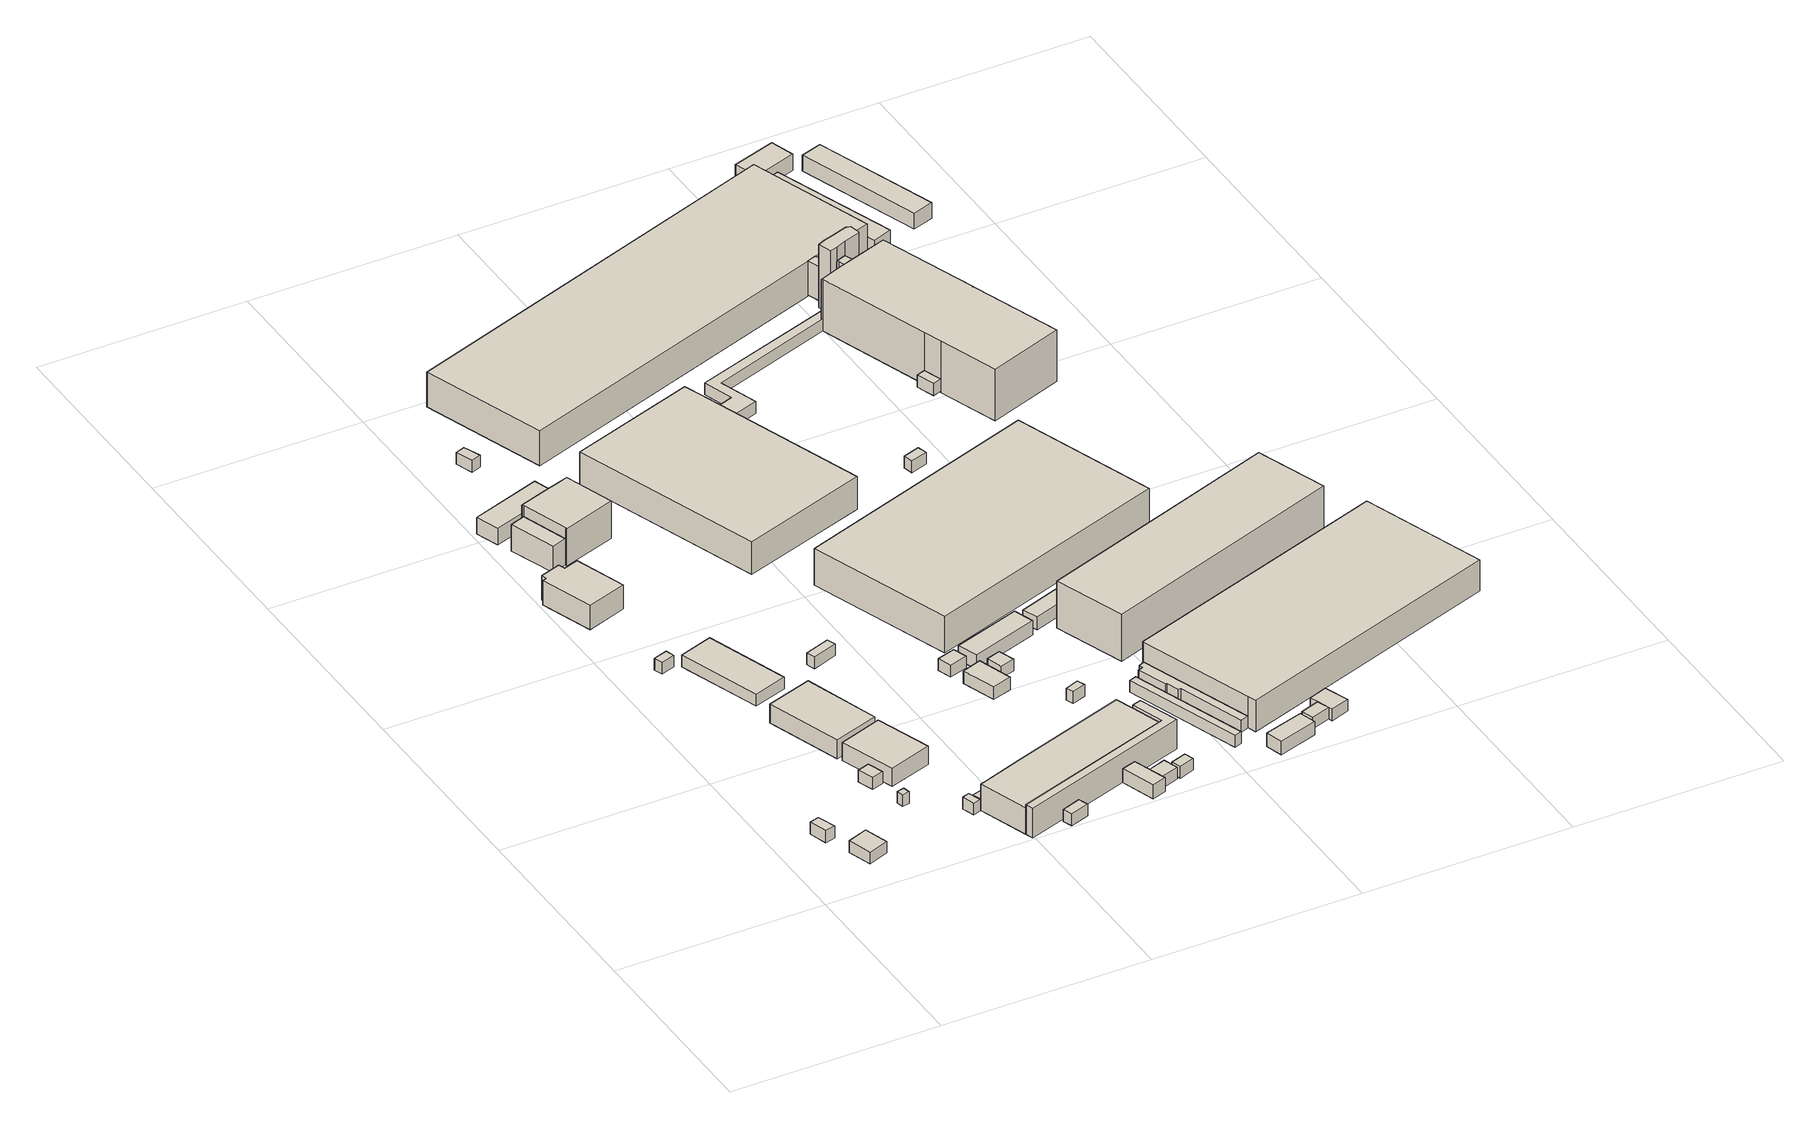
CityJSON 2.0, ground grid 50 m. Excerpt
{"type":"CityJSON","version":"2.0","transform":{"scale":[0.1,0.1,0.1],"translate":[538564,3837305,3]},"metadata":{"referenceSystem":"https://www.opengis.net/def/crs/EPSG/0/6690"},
"CityObjects":{
"building1":{"type":"Building","attributes":{"計測周辺長":14.09,"1/2500図郭":45,"区名":"此花区","町丁目名称":"常吉１丁目","街区番号":1,"class":"3001","usage":"441","measuredHeight":3.1,"storeysAboveGround":1,"BuildingDetailAttribute.buildingRoofEdgeArea":11.25,"BuildingDetailAttribute.buildingStructureType":"610","BuildingDetailAttribute.buildingStructureOrgType":"2","BuildingDetailAttribute.detailedUsage":"1520","BuildingDetailAttribute.specifiedBuildingCoverageRate":0.6,"BuildingDetailAttribute.surveyYear":2017,"BuildingHighTideRiskAttribute.description":"1","BuildingHighTideRiskAttribute.rank":"2","BuildingHighTideRiskAttribute.depth":2.41,"BuildingIDAttribute.prefecture":"27","BuildingIDAttribute.city":"27104"},"geometry":[{"type":"Solid","lod":"1","boundaries":[[[[0,1,2,3]],[[2,4,5,3]],[[1,6,4,2]],[[0,7,6,1]],[[3,5,7,0]],[[4,6,7,5]]]]}]},
"building2":{"type":"Building","attributes":{"計測周辺長":22.62,"1/2500図郭":45,"区名":"此花区","町丁目名称":"常吉１丁目","街区番号":1,"class":"3001","usage":"441","storeysAboveGround":1,"BuildingDetailAttribute.buildingRoofEdgeArea":31.81,"BuildingDetailAttribute.buildingStructureType":"610","BuildingDetailAttribute.buildingStructureOrgType":"2","BuildingDetailAttribute.detailedUsage":"1520","BuildingDetailAttribute.specifiedBuildingCoverageRate":0.6,"BuildingDetailAttribute.surveyYear":2017,"BuildingHighTideRiskAttribute.description":"1","BuildingHighTideRiskAttribute.rank":"2","BuildingHighTideRiskAttribute.depth":2.56,"BuildingIDAttribute.prefecture":"27","BuildingIDAttribute.city":"27104"},"geometry":[{"type":"Solid","lod":"1","boundaries":[[[[8,9,10,11]],[[10,12,13,11]],[[9,14,12,10]],[[8,15,14,9]],[[11,13,15,8]],[[12,14,15,13]]]]}]},
"building3":{"type":"Building","attributes":{"class":"3001","BuildingDetailAttribute.specifiedBuildingCoverageRate":0.6,"BuildingDetailAttribute.surveyYear":2017,"BuildingHighTideRiskAttribute.description":"1","BuildingHighTideRiskAttribute.rank":"2","BuildingHighTideRiskAttribute.depth":1.93,"BuildingIDAttribute.prefecture":"27","BuildingIDAttribute.city":"27104"},"geometry":[{"type":"Solid","lod":"1","boundaries":[[[[16,17,18,19]],[[18,20,21,19]],[[17,22,20,18]],[[16,23,22,17]],[[19,21,23,16]],[[20,22,23,21]]]]}]},
"building4":{"type":"Building","attributes":{"class":"3001","BuildingDetailAttribute.specifiedBuildingCoverageRate":0.6,"BuildingDetailAttribute.surveyYear":2017,"BuildingHighTideRiskAttribute.description":"1","BuildingHighTideRiskAttribute.rank":"2","BuildingHighTideRiskAttribute.depth":2.55,"BuildingIDAttribute.prefecture":"27","BuildingIDAttribute.city":"27104"},"geometry":[{"type":"Solid","lod":"1","boundaries":[[[[24,25,26,27]],[[26,28,29,27]],[[25,30,28,26]],[[24,31,30,25]],[[27,29,31,24]],[[28,30,31,29]]]]}]},
"building5":{"type":"Building","attributes":{"class":"3003","BuildingDetailAttribute.specifiedBuildingCoverageRate":0.6,"BuildingDetailAttribute.surveyYear":2017,"BuildingHighTideRiskAttribute.description":"1","BuildingHighTideRiskAttribute.rank":"2","BuildingHighTideRiskAttribute.depth":2.4,"BuildingIDAttribute.prefecture":"27","BuildingIDAttribute.city":"27104"},"geometry":[{"type":"Solid","lod":"1","boundaries":[[[[32,33,34,35]],[[34,36,37,35]],[[33,38,36,34]],[[32,39,38,33]],[[35,37,39,32]],[[36,38,39,37]]]]}]},
"building6":{"type":"Building","attributes":{"区名":"此花区","町丁目名称":"酉島５丁目","街区番号":11,"class":"3001","usage":"452","measuredHeight":6.1,"storeysAboveGround":1,"BuildingDetailAttribute.buildingRoofEdgeArea":144.44,"BuildingDetailAttribute.buildingStructureType":"610","BuildingDetailAttribute.buildingStructureOrgType":"2","BuildingDetailAttribute.detailedUsage":"1610","BuildingDetailAttribute.specifiedBuildingCoverageRate":0.6,"BuildingDetailAttribute.surveyYear":2017,"BuildingHighTideRiskAttribute.description":"1","BuildingHighTideRiskAttribute.rank":"2","BuildingHighTideRiskAttribute.depth":1.88,"BuildingIDAttribute.prefecture":"27","BuildingIDAttribute.city":"27104"},"geometry":[{"type":"Solid","lod":"1","boundaries":[[[[40,41,42,43,44,45,46,47]],[[46,48,49,47]],[[45,50,48,46]],[[44,51,50,45]],[[43,52,51,44]],[[42,53,52,43]],[[41,54,53,42]],[[40,55,54,41]],[[47,49,55,40]],[[48,50,51,52,53,54,55,49]]]]}]},
"building7":{"type":"Building","attributes":{"計測周辺長":61.36,"1/2500図郭":45,"区名":"此花区","町丁目名称":"酉島５丁目","街区番号":11,"class":"3001","usage":"452","measuredHeight":4.9,"storeysAboveGround":1,"BuildingDetailAttribute.buildingRoofEdgeArea":220.87,"BuildingDetailAttribute.buildingStructureType":"610","BuildingDetailAttribute.buildingStructureOrgType":"2","BuildingDetailAttribute.detailedUsage":"1610","BuildingDetailAttribute.specifiedBuildingCoverageRate":0.6,"BuildingDetailAttribute.surveyYear":2017,"BuildingHighTideRiskAttribute.description":"1","BuildingHighTideRiskAttribute.rank":"2","BuildingHighTideRiskAttribute.depth":1.97,"BuildingIDAttribute.prefecture":"27","BuildingIDAttribute.city":"27104"},"geometry":[{"type":"Solid","lod":"1","boundaries":[[[[56,57,58,59]],[[58,60,61,59]],[[57,62,60,58]],[[56,63,62,57]],[[59,61,63,56]],[[60,62,63,61]]]]}]},
"building8":{"type":"Building","attributes":{"区名":"此花区","町丁目名称":"酉島５丁目","街区番号":11,"class":"3003","usage":"452","storeysAboveGround":1,"BuildingDetailAttribute.buildingRoofEdgeArea":178.79,"BuildingDetailAttribute.buildingStructureType":"610","BuildingDetailAttribute.buildingStructureOrgType":"2","BuildingDetailAttribute.detailedUsage":"1610","BuildingDetailAttribute.specifiedBuildingCoverageRate":0.6,"BuildingDetailAttribute.surveyYear":2017,"BuildingHighTideRiskAttribute.description":"1","BuildingHighTideRiskAttribute.rank":"2","BuildingHighTideRiskAttribute.depth":1.72,"BuildingIDAttribute.prefecture":"27","BuildingIDAttribute.city":"27104"},"geometry":[{"type":"Solid","lod":"1","boundaries":[[[[64,65,66,67]],[[66,68,69,67]],[[65,70,68,66]],[[64,71,70,65]],[[67,69,71,64]],[[68,70,71,69]]]]}]},
"building9":{"type":"Building","attributes":{"計測周辺長":50.28,"1/2500図郭":45,"区名":"此花区","町丁目名称":"酉島５丁目","街区番号":11,"class":"3001","usage":"452","measuredHeight":4.6,"storeysAboveGround":1,"BuildingDetailAttribute.buildingRoofEdgeArea":155.62,"BuildingDetailAttribute.buildingStructureType":"610","BuildingDetailAttribute.buildingStructureOrgType":"2","BuildingDetailAttribute.detailedUsage":"1610","BuildingDetailAttribute.specifiedBuildingCoverageRate":0.6,"BuildingDetailAttribute.surveyYear":2017,"BuildingHighTideRiskAttribute.description":"1","BuildingHighTideRiskAttribute.rank":"2","BuildingHighTideRiskAttribute.depth":1.79,"BuildingIDAttribute.prefecture":"27","BuildingIDAttribute.city":"27104"},"geometry":[{"type":"Solid","lod":"1","boundaries":[[[[72,73,74,75]],[[74,76,77,75]],[[73,78,76,74]],[[72,79,78,73]],[[75,77,79,72]],[[76,78,79,77]]]]}]},
"building10":{"type":"Building","attributes":{"class":"3001","BuildingDetailAttribute.specifiedBuildingCoverageRate":0.6,"BuildingDetailAttribute.surveyYear":2017,"BuildingHighTideRiskAttribute.description":"1","BuildingHighTideRiskAttribute.rank":"2","BuildingHighTideRiskAttribute.depth":2.88,"BuildingIDAttribute.prefecture":"27","BuildingIDAttribute.city":"27104"},"geometry":[{"type":"Solid","lod":"1","boundaries":[[[[80,81,82,83]],[[82,84,85,83]],[[81,86,84,82]],[[80,87,86,81]],[[83,85,87,80]],[[84,86,87,85]]]]}]},
"building11":{"type":"Building","attributes":{"計測周辺長":31.21,"1/2500図郭":45,"区名":"此花区","町丁目名称":"酉島５丁目","街区番号":11,"class":"3003","usage":"452","measuredHeight":6.7,"storeysAboveGround":1,"BuildingDetailAttribute.buildingRoofEdgeArea":44.83,"BuildingDetailAttribute.buildingStructureType":"610","BuildingDetailAttribute.buildingStructureOrgType":"2","BuildingDetailAttribute.detailedUsage":"1610","BuildingDetailAttribute.specifiedBuildingCoverageRate":0.6,"BuildingDetailAttribute.surveyYear":2017,"BuildingHighTideRiskAttribute.description":"1","BuildingHighTideRiskAttribute.rank":"2","BuildingHighTideRiskAttribute.depth":2.15,"BuildingIDAttribute.prefecture":"27","BuildingIDAttribute.city":"27104"},"geometry":[{"type":"Solid","lod":"1","boundaries":[[[[88,89,90,91]],[[90,92,93,91]],[[89,94,92,90]],[[88,95,94,89]],[[91,93,95,88]],[[92,94,95,93]]]]}]},
"building12":{"type":"Building","attributes":{"class":"3001","BuildingDetailAttribute.specifiedBuildingCoverageRate":0.6,"BuildingDetailAttribute.surveyYear":2017,"BuildingHighTideRiskAttribute.description":"1","BuildingHighTideRiskAttribute.rank":"2","BuildingHighTideRiskAttribute.depth":2.88,"BuildingIDAttribute.prefecture":"27","BuildingIDAttribute.city":"27104"},"geometry":[{"type":"Solid","lod":"1","boundaries":[[[[96,97,98,99,100]],[[99,101,102,100]],[[98,103,101,99]],[[97,104,103,98]],[[96,105,104,97]],[[100,102,105,96]],[[101,103,104,105,102]]]]}]},
"building13":{"type":"Building","attributes":{"計測周辺長":47.53,"1/2500図郭":45,"区名":"此花区","町丁目名称":"酉島５丁目","街区番号":11,"class":"3003","usage":"452","measuredHeight":4.2,"storeysAboveGround":1,"BuildingDetailAttribute.buildingRoofEdgeArea":105.65,"BuildingDetailAttribute.buildingStructureType":"610","BuildingDetailAttribute.buildingStructureOrgType":"2","BuildingDetailAttribute.detailedUsage":"1610","BuildingDetailAttribute.specifiedBuildingCoverageRate":0.6,"BuildingDetailAttribute.surveyYear":2017,"BuildingHighTideRiskAttribute.description":"1","BuildingHighTideRiskAttribute.rank":"2","BuildingHighTideRiskAttribute.depth":2.28,"BuildingIDAttribute.prefecture":"27","BuildingIDAttribute.city":"27104"},"geometry":[{"type":"Solid","lod":"1","boundaries":[[[[106,107,108,109,110,111]],[[110,112,113,111]],[[109,114,112,110]],[[108,115,114,109]],[[107,116,115,108]],[[106,117,116,107]],[[111,113,117,106]],[[112,114,115,116,117,113]]]]}]},
"building14":{"type":"Building","attributes":{"計測周辺長":52.8,"1/2500図郭":45,"区名":"此花区","町丁目名称":"酉島５丁目","街区番号":11,"class":"3002","usage":"452","measuredHeight":9.5,"storeysAboveGround":1,"BuildingDetailAttribute.buildingRoofEdgeArea":173.98,"BuildingDetailAttribute.buildingStructureType":"610","BuildingDetailAttribute.buildingStructureOrgType":"2","BuildingDetailAttribute.detailedUsage":"1610","BuildingDetailAttribute.specifiedBuildingCoverageRate":0.6,"BuildingDetailAttribute.surveyYear":2017,"BuildingHighTideRiskAttribute.description":"1","BuildingHighTideRiskAttribute.rank":"2","BuildingHighTideRiskAttribute.depth":2.21,"BuildingIDAttribute.prefecture":"27","BuildingIDAttribute.city":"27104"},"geometry":[{"type":"Solid","lod":"1","boundaries":[[[[118,119,120,88,91,121,122,123]],[[122,124,125,123]],[[121,126,124,122]],[[91,127,126,121]],[[88,128,127,91]],[[120,129,128,88]],[[119,130,129,120]],[[118,131,130,119]],[[123,125,131,118]],[[124,126,127,128,129,130,131,125]]]]}]},
"building15":{"type":"Building","attributes":{"class":"3003","measuredHeight":5,"BuildingDetailAttribute.specifiedBuildingCoverageRate":0.6,"BuildingDetailAttribute.surveyYear":2017,"BuildingHighTideRiskAttribute.description":"1","BuildingHighTideRiskAttribute.rank":"2","BuildingHighTideRiskAttribute.depth":2.33,"BuildingIDAttribute.prefecture":"27","BuildingIDAttribute.city":"27104"},"geometry":[{"type":"Solid","lod":"1","boundaries":[[[[132,133,134,135]],[[134,136,137,135]],[[133,138,136,134]],[[132,139,138,133]],[[135,137,139,132]],[[136,138,139,137]]]]}]},
"building16":{"type":"Building","attributes":{"class":"3001","BuildingDetailAttribute.specifiedBuildingCoverageRate":0.6,"BuildingDetailAttribute.surveyYear":2017,"BuildingHighTideRiskAttribute.description":"1","BuildingHighTideRiskAttribute.rank":"2","BuildingHighTideRiskAttribute.depth":2.9,"BuildingIDAttribute.prefecture":"27","BuildingIDAttribute.city":"27104"},"geometry":[{"type":"Solid","lod":"1","boundaries":[[[[140,141,142,143]],[[142,144,145,143]],[[141,146,144,142]],[[140,147,146,141]],[[143,145,147,140]],[[144,146,147,145]]]]}]},
"building17":{"type":"Building","attributes":{"計測周辺長":13.89,"1/2500図郭":45,"区名":"此花区","町丁目名称":"酉島５丁目","街区番号":11,"class":"3003","usage":"452","storeysAboveGround":1,"BuildingDetailAttribute.buildingRoofEdgeArea":11.15,"BuildingDetailAttribute.buildingStructureType":"610","BuildingDetailAttribute.buildingStructureOrgType":"2","BuildingDetailAttribute.detailedUsage":"1610","BuildingDetailAttribute.specifiedBuildingCoverageRate":0.6,"BuildingDetailAttribute.surveyYear":2017,"BuildingHighTideRiskAttribute.description":"1","BuildingHighTideRiskAttribute.rank":"2","BuildingHighTideRiskAttribute.depth":2.12,"BuildingIDAttribute.prefecture":"27","BuildingIDAttribute.city":"27104"},"geometry":[{"type":"Solid","lod":"1","boundaries":[[[[148,149,150,151]],[[150,152,153,151]],[[149,154,152,150]],[[148,155,154,149]],[[151,153,155,148]],[[152,154,155,153]]]]}]},
"building18":{"type":"Building","attributes":{"class":"3003","BuildingDetailAttribute.specifiedBuildingCoverageRate":0.6,"BuildingDetailAttribute.surveyYear":2017,"BuildingHighTideRiskAttribute.description":"1","BuildingHighTideRiskAttribute.rank":"2","BuildingHighTideRiskAttribute.depth":1.88,"BuildingIDAttribute.prefecture":"27","BuildingIDAttribute.city":"27104"},"geometry":[{"type":"Solid","lod":"1","boundaries":[[[[156,157,158,159]],[[158,160,161,159]],[[157,162,160,158]],[[156,163,162,157]],[[159,161,163,156]],[[160,162,163,161]]]]}]},
"building19":{"type":"Building","attributes":{"区名":"此花区","町丁目名称":"酉島５丁目","街区番号":11,"class":"3001","usage":"452","measuredHeight":6.7,"storeysAboveGround":1,"BuildingDetailAttribute.buildingRoofEdgeArea":616.96,"BuildingDetailAttribute.buildingStructureType":"610","BuildingDetailAttribute.buildingStructureOrgType":"2","BuildingDetailAttribute.detailedUsage":"1610","BuildingDetailAttribute.specifiedBuildingCoverageRate":0.6,"BuildingDetailAttribute.surveyYear":2017,"BuildingHighTideRiskAttribute.description":"1","BuildingHighTideRiskAttribute.rank":"2","BuildingHighTideRiskAttribute.depth":2.79,"BuildingIDAttribute.prefecture":"27","BuildingIDAttribute.city":"27104"},"geometry":[{"type":"Solid","lod":"1","boundaries":[[[[164,165,166,167,168,169,170]],[[169,171,172,170]],[[168,173,171,169]],[[167,174,173,168]],[[166,175,174,167]],[[165,176,175,166]],[[164,177,176,165]],[[170,172,177,164]],[[171,173,174,175,176,177,172]]]]}]},
"building20":{"type":"Building","attributes":{"区名":"此花区","町丁目名称":"酉島５丁目","街区番号":11,"class":"3003","usage":"452","measuredHeight":7.4,"storeysAboveGround":1,"BuildingDetailAttribute.buildingRoofEdgeArea":616.96,"BuildingDetailAttribute.buildingStructureType":"610","BuildingDetailAttribute.buildingStructureOrgType":"2","BuildingDetailAttribute.detailedUsage":"1610","BuildingDetailAttribute.specifiedBuildingCoverageRate":0.6,"BuildingDetailAttribute.surveyYear":2017,"BuildingHighTideRiskAttribute.description":"1","BuildingHighTideRiskAttribute.rank":"2","BuildingHighTideRiskAttribute.depth":2.9,"BuildingIDAttribute.prefecture":"27","BuildingIDAttribute.city":"27104"},"geometry":[{"type":"Solid","lod":"1","boundaries":[[[[178,179,180,166,165,164]],[[165,181,182,164]],[[166,183,181,165]],[[180,184,183,166]],[[179,185,184,180]],[[178,186,185,179]],[[164,182,186,178]],[[181,183,184,185,186,182]]]]}]},
"building21":{"type":"Building","attributes":{"class":"3001","measuredHeight":3.4,"BuildingDetailAttribute.specifiedBuildingCoverageRate":0.6,"BuildingDetailAttribute.surveyYear":2017,"BuildingHighTideRiskAttribute.description":"1","BuildingHighTideRiskAttribute.rank":"2","BuildingHighTideRiskAttribute.depth":2.72,"BuildingIDAttribute.prefecture":"27","BuildingIDAttribute.city":"27104"},"geometry":[{"type":"Solid","lod":"1","boundaries":[[[[187,188,170,169]],[[170,189,190,169]],[[188,191,189,170]],[[187,192,191,188]],[[169,190,192,187]],[[189,191,192,190]]]]}]},
"building22":{"type":"Building","attributes":{"class":"3003","measuredHeight":3.6,"BuildingDetailAttribute.specifiedBuildingCoverageRate":0.6,"BuildingDetailAttribute.surveyYear":2017,"BuildingHighTideRiskAttribute.description":"1","BuildingHighTideRiskAttribute.rank":"2","BuildingHighTideRiskAttribute.depth":2.81,"BuildingIDAttribute.prefecture":"27","BuildingIDAttribute.city":"27104"},"geometry":[{"type":"Solid","lod":"1","boundaries":[[[[193,194,195,196]],[[195,197,198,196]],[[194,199,197,195]],[[193,200,199,194]],[[196,198,200,193]],[[197,199,200,198]]]]}]},
"building23":{"type":"Building","attributes":{"class":"3001","BuildingDetailAttribute.specifiedBuildingCoverageRate":0.6,"BuildingDetailAttribute.surveyYear":2017,"BuildingHighTideRiskAttribute.description":"1","BuildingHighTideRiskAttribute.rank":"2","BuildingHighTideRiskAttribute.depth":2.08,"BuildingIDAttribute.prefecture":"27","BuildingIDAttribute.city":"27104"},"geometry":[{"type":"Solid","lod":"1","boundaries":[[[[201,202,203,204]],[[203,205,206,204]],[[202,207,205,203]],[[201,208,207,202]],[[204,206,208,201]],[[205,207,208,206]]]]}]},
"building24":{"type":"Building","attributes":{"class":"3001","measuredHeight":3.2,"BuildingDetailAttribute.specifiedBuildingCoverageRate":0.6,"BuildingDetailAttribute.surveyYear":2017,"BuildingHighTideRiskAttribute.description":"1","BuildingHighTideRiskAttribute.rank":"2","BuildingHighTideRiskAttribute.depth":2.03,"BuildingIDAttribute.prefecture":"27","BuildingIDAttribute.city":"27104"},"geometry":[{"type":"Solid","lod":"1","boundaries":[[[[209,210,211,212]],[[211,213,214,212]],[[210,215,213,211]],[[209,216,215,210]],[[212,214,216,209]],[[213,215,216,214]]]]}]},
"building25":{"type":"Building","attributes":{"class":"3001","BuildingDetailAttribute.specifiedBuildingCoverageRate":0.6,"BuildingDetailAttribute.surveyYear":2017,"BuildingHighTideRiskAttribute.description":"1","BuildingHighTideRiskAttribute.rank":"2","BuildingHighTideRiskAttribute.depth":2.81,"BuildingIDAttribute.prefecture":"27","BuildingIDAttribute.city":"27104"},"geometry":[{"type":"Solid","lod":"1","boundaries":[[[[217,218,219,220]],[[219,221,222,220]],[[218,223,221,219]],[[217,224,223,218]],[[220,222,224,217]],[[221,223,224,222]]]]}]},
"building26":{"type":"Building","attributes":{"class":"3003","BuildingDetailAttribute.specifiedBuildingCoverageRate":0.6,"BuildingDetailAttribute.surveyYear":2017,"BuildingHighTideRiskAttribute.description":"1","BuildingHighTideRiskAttribute.rank":"2","BuildingHighTideRiskAttribute.depth":1.99,"BuildingIDAttribute.prefecture":"27","BuildingIDAttribute.city":"27104"},"geometry":[{"type":"Solid","lod":"1","boundaries":[[[[225,226,227,228]],[[227,229,230,228]],[[226,231,229,227]],[[225,232,231,226]],[[228,230,232,225]],[[229,231,232,230]]]]}]},
"building27":{"type":"Building","attributes":{"class":"3001","BuildingDetailAttribute.specifiedBuildingCoverageRate":0.6,"BuildingDetailAttribute.surveyYear":2017,"BuildingHighTideRiskAttribute.description":"1","BuildingHighTideRiskAttribute.rank":"2","BuildingHighTideRiskAttribute.depth":2.81,"BuildingIDAttribute.prefecture":"27","BuildingIDAttribute.city":"27104"},"geometry":[{"type":"Solid","lod":"1","boundaries":[[[[233,234,235,236]],[[235,237,238,236]],[[234,239,237,235]],[[233,240,239,234]],[[236,238,240,233]],[[237,239,240,238]]]]}]},
"building28":{"type":"Building","attributes":{"計測周辺長":161.59,"1/2500図郭":45,"区名":"此花区","町丁目名称":"酉島５丁目","街区番号":11,"class":"3001","usage":"452","measuredHeight":8.3,"storeysAboveGround":2,"BuildingDetailAttribute.buildingRoofEdgeArea":1566.88,"BuildingDetailAttribute.buildingStructureType":"610","BuildingDetailAttribute.buildingStructureOrgType":"2","BuildingDetailAttribute.detailedUsage":"1610","BuildingDetailAttribute.specifiedBuildingCoverageRate":0.6,"BuildingDetailAttribute.surveyYear":2017,"BuildingHighTideRiskAttribute.description":"1","BuildingHighTideRiskAttribute.rank":"2","BuildingHighTideRiskAttribute.depth":1.81,"BuildingIDAttribute.prefecture":"27","BuildingIDAttribute.city":"27104"},"geometry":[{"type":"Solid","lod":"1","boundaries":[[[[241,242,243,244,245,246]],[[245,247,248,246]],[[244,249,247,245]],[[243,250,249,244]],[[242,251,250,243]],[[241,252,251,242]],[[246,248,252,241]],[[247,249,250,251,252,248]]]]}]},
"building29":{"type":"Building","attributes":{"class":"3001","BuildingDetailAttribute.specifiedBuildingCoverageRate":0.6,"BuildingDetailAttribute.surveyYear":2017,"BuildingHighTideRiskAttribute.description":"1","BuildingHighTideRiskAttribute.rank":"2","BuildingHighTideRiskAttribute.depth":2.54,"BuildingIDAttribute.prefecture":"27","BuildingIDAttribute.city":"27104"},"geometry":[{"type":"Solid","lod":"1","boundaries":[[[[253,254,255,256]],[[255,257,258,256]],[[254,259,257,255]],[[253,260,259,254]],[[256,258,260,253]],[[257,259,260,258]]]]}]},
"building30":{"type":"Building","attributes":{"class":"3001","measuredHeight":3.5,"BuildingDetailAttribute.specifiedBuildingCoverageRate":0.6,"BuildingDetailAttribute.surveyYear":2017,"BuildingHighTideRiskAttribute.description":"1","BuildingHighTideRiskAttribute.rank":"2","BuildingHighTideRiskAttribute.depth":1.94,"BuildingIDAttribute.prefecture":"27","BuildingIDAttribute.city":"27104"},"geometry":[{"type":"Solid","lod":"1","boundaries":[[[[261,262,263,264]],[[263,265,266,264]],[[262,267,265,263]],[[261,268,267,262]],[[264,266,268,261]],[[265,267,268,266]]]]}]},
"building31":{"type":"Building","attributes":{"class":"3003","BuildingDetailAttribute.specifiedBuildingCoverageRate":0.6,"BuildingDetailAttribute.surveyYear":2017,"BuildingHighTideRiskAttribute.description":"1","BuildingHighTideRiskAttribute.rank":"2","BuildingHighTideRiskAttribute.depth":2.71,"BuildingIDAttribute.prefecture":"27","BuildingIDAttribute.city":"27104"},"geometry":[{"type":"Solid","lod":"1","boundaries":[[[[269,270,271,272]],[[271,273,274,272]],[[270,275,273,271]],[[269,276,275,270]],[[272,274,276,269]],[[273,275,276,274]]]]}]},
"building32":{"type":"Building","attributes":{"class":"3003","BuildingDetailAttribute.specifiedBuildingCoverageRate":0.6,"BuildingDetailAttribute.surveyYear":2017,"BuildingHighTideRiskAttribute.description":"1","BuildingHighTideRiskAttribute.rank":"2","BuildingHighTideRiskAttribute.depth":2.71,"BuildingIDAttribute.prefecture":"27","BuildingIDAttribute.city":"27104"},"geometry":[{"type":"Solid","lod":"1","boundaries":[[[[277,278,279,280,281,282,283,284,285,286]],[[285,287,288,286]],[[284,289,287,285]],[[283,290,289,284]],[[282,291,290,283]],[[281,292,291,282]],[[280,293,292,281]],[[279,294,293,280]],[[278,295,294,279]],[[277,296,295,278]],[[286,288,296,277]],[[287,289,290,291,292,293,294,295,296,288]]]]}]},
"building33":{"type":"Building","attributes":{"計測周辺長":28.73,"1/2500図郭":45,"区名":"此花区","町丁目名称":"酉島５丁目","街区番号":11,"class":"3001","usage":"452","measuredHeight":3.4,"storeysAboveGround":1,"BuildingDetailAttribute.buildingRoofEdgeArea":43.3,"BuildingDetailAttribute.buildingStructureType":"610","BuildingDetailAttribute.buildingStructureOrgType":"2","BuildingDetailAttribute.detailedUsage":"1610","BuildingDetailAttribute.specifiedBuildingCoverageRate":0.6,"BuildingDetailAttribute.surveyYear":2017,"BuildingHighTideRiskAttribute.description":"1","BuildingHighTideRiskAttribute.rank":"2","BuildingHighTideRiskAttribute.depth":2.67,"BuildingIDAttribute.prefecture":"27","BuildingIDAttribute.city":"27104"},"geometry":[{"type":"Solid","lod":"1","boundaries":[[[[297,298,299,300]],[[299,301,302,300]],[[298,303,301,299]],[[297,304,303,298]],[[300,302,304,297]],[[301,303,304,302]]]]}]},
"building34":{"type":"Building","attributes":{"区名":"此花区","町丁目名称":"酉島５丁目","街区番号":11,"class":"3004","usage":"452","measuredHeight":9.3,"storeysAboveGround":1,"BuildingDetailAttribute.buildingRoofEdgeArea":2318.78,"BuildingDetailAttribute.buildingStructureType":"610","BuildingDetailAttribute.buildingStructureOrgType":"2","BuildingDetailAttribute.detailedUsage":"1610","BuildingDetailAttribute.specifiedBuildingCoverageRate":0.6,"BuildingDetailAttribute.surveyYear":2017,"BuildingHighTideRiskAttribute.description":"1","BuildingHighTideRiskAttribute.rank":"2","BuildingHighTideRiskAttribute.depth":1.8,"BuildingIDAttribute.prefecture":"27","BuildingIDAttribute.city":"27104"},"geometry":[{"type":"Solid","lod":"1","boundaries":[[[[305,306,307,308]],[[307,309,310,308]],[[306,311,309,307]],[[305,312,311,306]],[[308,310,312,305]],[[309,311,312,310]]]]}]},
"building35":{"type":"Building","attributes":{"class":"3001","BuildingDetailAttribute.specifiedBuildingCoverageRate":0.6,"BuildingDetailAttribute.surveyYear":2017,"BuildingHighTideRiskAttribute.description":"1","BuildingHighTideRiskAttribute.rank":"2","BuildingHighTideRiskAttribute.depth":2.22,"BuildingIDAttribute.prefecture":"27","BuildingIDAttribute.city":"27104"},"geometry":[{"type":"Solid","lod":"1","boundaries":[[[[313,314,315,316]],[[315,317,318,316]],[[314,319,317,315]],[[313,320,319,314]],[[316,318,320,313]],[[317,319,320,318]]]]}]},
"building36":{"type":"Building","attributes":{"class":"3001","measuredHeight":3.2,"BuildingDetailAttribute.specifiedBuildingCoverageRate":0.6,"BuildingDetailAttribute.surveyYear":2017,"BuildingHighTideRiskAttribute.description":"1","BuildingHighTideRiskAttribute.rank":"2","BuildingHighTideRiskAttribute.depth":1.81,"BuildingIDAttribute.prefecture":"27","BuildingIDAttribute.city":"27104"},"geometry":[{"type":"Solid","lod":"1","boundaries":[[[[321,322,323,324]],[[323,325,326,324]],[[322,327,325,323]],[[321,328,327,322]],[[324,326,328,321]],[[325,327,328,326]]]]}]},
"building37":{"type":"Building","attributes":{"計測周辺長":267.03,"1/2500図郭":45,"区名":"此花区","町丁目名称":"酉島５丁目","街区番号":11,"class":"3002","usage":"452","measuredHeight":8.8,"storeysAboveGround":3,"BuildingDetailAttribute.buildingRoofEdgeArea":3241.39,"BuildingDetailAttribute.buildingStructureType":"610","BuildingDetailAttribute.buildingStructureOrgType":"2","BuildingDetailAttribute.detailedUsage":"1610","BuildingDetailAttribute.specifiedBuildingCoverageRate":0.6,"BuildingDetailAttribute.surveyYear":2017,"BuildingHighTideRiskAttribute.description":"1","BuildingHighTideRiskAttribute.rank":"2","BuildingHighTideRiskAttribute.depth":1.55,"BuildingIDAttribute.prefecture":"27","BuildingIDAttribute.city":"27104"},"geometry":[{"type":"Solid","lod":"1","boundaries":[[[[329,330,331,332,333,334]],[[333,335,336,334]],[[332,337,335,333]],[[331,338,337,332]],[[330,339,338,331]],[[329,340,339,330]],[[334,336,340,329]],[[335,337,338,339,340,336]]]]}]},
"building38":{"type":"Building","attributes":{"class":"3001","BuildingDetailAttribute.specifiedBuildingCoverageRate":0.6,"BuildingDetailAttribute.surveyYear":2017,"BuildingHighTideRiskAttribute.description":"1","BuildingHighTideRiskAttribute.rank":"2","BuildingHighTideRiskAttribute.depth":2.22,"BuildingIDAttribute.prefecture":"27","BuildingIDAttribute.city":"27104"},"geometry":[{"type":"Solid","lod":"1","boundaries":[[[[315,341,342,343,344,316]],[[344,345,318,316]],[[343,346,345,344]],[[342,347,346,343]],[[341,348,347,342]],[[315,317,348,341]],[[316,318,317,315]],[[345,346,347,348,317,318]]]]}]},
"building39":{"type":"Building","attributes":{"計測周辺長":13.3,"1/2500図郭":45,"区名":"此花区","町丁目名称":"酉島５丁目","街区番号":11,"class":"3003","usage":"452","storeysAboveGround":1,"BuildingDetailAttribute.buildingRoofEdgeArea":10.06,"BuildingDetailAttribute.buildingStructureType":"601","BuildingDetailAttribute.buildingStructureOrgType":"1","BuildingDetailAttribute.detailedUsage":"1610","BuildingDetailAttribute.specifiedBuildingCoverageRate":0.6,"BuildingDetailAttribute.surveyYear":2017,"BuildingHighTideRiskAttribute.description":"1","BuildingHighTideRiskAttribute.rank":"2","BuildingHighTideRiskAttribute.depth":1.8,"BuildingIDAttribute.prefecture":"27","BuildingIDAttribute.city":"27104"},"geometry":[{"type":"Solid","lod":"1","boundaries":[[[[349,350,351,352]],[[351,353,354,352]],[[350,355,353,351]],[[349,356,355,350]],[[352,354,356,349]],[[353,355,356,354]]]]}]},
"building40":{"type":"Building","attributes":{"計測周辺長":124.23,"1/2500図郭":45,"区名":"此花区","町丁目名称":"酉島５丁目","街区番号":11,"class":"3003","usage":"452","storeysAboveGround":1,"BuildingDetailAttribute.buildingRoofEdgeArea":163.01,"BuildingDetailAttribute.buildingStructureType":"610","BuildingDetailAttribute.buildingStructureOrgType":"2","BuildingDetailAttribute.detailedUsage":"1610","BuildingDetailAttribute.specifiedBuildingCoverageRate":0.6,"BuildingDetailAttribute.surveyYear":2017,"BuildingHighTideRiskAttribute.description":"1","BuildingHighTideRiskAttribute.rank":"2","BuildingHighTideRiskAttribute.depth":1.71,"BuildingIDAttribute.prefecture":"27","BuildingIDAttribute.city":"27104"},"geometry":[{"type":"Solid","lod":"1","boundaries":[[[[357,358,359,360,361,362,363,364,365,366]],[[365,367,368,366]],[[364,369,367,365]],[[363,370,369,364]],[[362,371,370,363]],[[361,372,371,362]],[[360,373,372,361]],[[359,374,373,360]],[[358,375,374,359]],[[357,376,375,358]],[[366,368,376,357]],[[367,369,370,371,372,373,374,375,376,368]]]]}]},
"building41":{"type":"Building","attributes":{"区名":"此花区","町丁目名称":"酉島５丁目","街区番号":11,"class":"3001","usage":"452","measuredHeight":11.9,"storeysAboveGround":1,"BuildingDetailAttribute.buildingRoofEdgeArea":1140.63,"BuildingDetailAttribute.buildingStructureType":"610","BuildingDetailAttribute.buildingStructureOrgType":"2","BuildingDetailAttribute.detailedUsage":"1610","BuildingDetailAttribute.specifiedBuildingCoverageRate":0.6,"BuildingDetailAttribute.surveyYear":2017,"BuildingHighTideRiskAttribute.description":"1","BuildingHighTideRiskAttribute.rank":"2","BuildingHighTideRiskAttribute.depth":1.91,"BuildingIDAttribute.prefecture":"27","BuildingIDAttribute.city":"27104"},"geometry":[{"type":"Solid","lod":"1","boundaries":[[[[377,378,379,380]],[[379,381,382,380]],[[378,383,381,379]],[[377,384,383,378]],[[380,382,384,377]],[[381,383,384,382]]]]}]},
"building42":{"type":"Building","attributes":{"計測周辺長":202.23,"1/2500図郭":45,"区名":"此花区","町丁目名称":"酉島５丁目","街区番号":11,"class":"3001","usage":"452","measuredHeight":7.9,"storeysAboveGround":1,"BuildingDetailAttribute.buildingRoofEdgeArea":2206.44,"BuildingDetailAttribute.buildingStructureType":"610","BuildingDetailAttribute.buildingStructureOrgType":"2","BuildingDetailAttribute.detailedUsage":"1610","BuildingDetailAttribute.specifiedBuildingCoverageRate":0.6,"BuildingDetailAttribute.surveyYear":2017,"BuildingHighTideRiskAttribute.description":"1","BuildingHighTideRiskAttribute.rank":"2","BuildingHighTideRiskAttribute.depth":2.26,"BuildingIDAttribute.prefecture":"27","BuildingIDAttribute.city":"27104"},"geometry":[{"type":"Solid","lod":"1","boundaries":[[[[385,386,387,388,389,390]],[[389,391,392,390]],[[388,393,391,389]],[[387,394,393,388]],[[386,395,394,387]],[[385,396,395,386]],[[390,392,396,385]],[[391,393,394,395,396,392]]]]}]},
"building43":{"type":"Building","attributes":{"class":"3001","measuredHeight":3.2,"BuildingDetailAttribute.specifiedBuildingCoverageRate":0.6,"BuildingDetailAttribute.surveyYear":2017,"BuildingHighTideRiskAttribute.description":"1","BuildingHighTideRiskAttribute.rank":"2","BuildingHighTideRiskAttribute.depth":1.65,"BuildingIDAttribute.prefecture":"27","BuildingIDAttribute.city":"27104"},"geometry":[{"type":"Solid","lod":"1","boundaries":[[[[397,398,399,400]],[[399,401,402,400]],[[398,403,401,399]],[[397,404,403,398]],[[400,402,404,397]],[[401,403,404,402]]]]}]},
"building44":{"type":"Building","attributes":{"class":"3001","BuildingDetailAttribute.specifiedBuildingCoverageRate":0.6,"BuildingDetailAttribute.surveyYear":2017,"BuildingHighTideRiskAttribute.description":"1","BuildingHighTideRiskAttribute.rank":"2","BuildingHighTideRiskAttribute.depth":1.85,"BuildingIDAttribute.prefecture":"27","BuildingIDAttribute.city":"27104"},"geometry":[{"type":"Solid","lod":"1","boundaries":[[[[405,406,407,408]],[[407,409,410,408]],[[406,411,409,407]],[[405,412,411,406]],[[408,410,412,405]],[[409,411,412,410]]]]}]},
"building45":{"type":"Building","attributes":{"計測周辺長":14.23,"1/2500図郭":45,"区名":"此花区","町丁目名称":"酉島５丁目","街区番号":11,"class":"3001","usage":"452","measuredHeight":8.6,"storeysAboveGround":1,"BuildingDetailAttribute.buildingRoofEdgeArea":11.25,"BuildingDetailAttribute.buildingStructureType":"610","BuildingDetailAttribute.buildingStructureOrgType":"2","BuildingDetailAttribute.detailedUsage":"1610","BuildingDetailAttribute.specifiedBuildingCoverageRate":0.6,"BuildingDetailAttribute.surveyYear":2017,"BuildingHighTideRiskAttribute.description":"1","BuildingHighTideRiskAttribute.rank":"2","BuildingHighTideRiskAttribute.depth":1.49,"BuildingIDAttribute.prefecture":"27","BuildingIDAttribute.city":"27104"},"geometry":[{"type":"Solid","lod":"1","boundaries":[[[[413,414,415,416]],[[415,417,418,416]],[[414,419,417,415]],[[413,420,419,414]],[[416,418,420,413]],[[417,419,420,418]]]]}]},
"building46":{"type":"Building","attributes":{"計測周辺長":9.85,"1/2500図郭":45,"区名":"此花区","町丁目名称":"酉島５丁目","街区番号":11,"class":"3001","usage":"452","measuredHeight":12.3,"storeysAboveGround":1,"BuildingDetailAttribute.buildingRoofEdgeArea":5.81,"BuildingDetailAttribute.buildingStructureType":"610","BuildingDetailAttribute.buildingStructureOrgType":"2","BuildingDetailAttribute.detailedUsage":"1610","BuildingDetailAttribute.specifiedBuildingCoverageRate":0.6,"BuildingDetailAttribute.surveyYear":2017,"BuildingHighTideRiskAttribute.description":"1","BuildingHighTideRiskAttribute.rank":"2","BuildingHighTideRiskAttribute.depth":1.6,"BuildingIDAttribute.prefecture":"27","BuildingIDAttribute.city":"27104"},"geometry":[{"type":"Solid","lod":"1","boundaries":[[[[421,422,423,424,425]],[[424,426,427,425]],[[423,428,426,424]],[[422,429,428,423]],[[421,430,429,422]],[[425,427,430,421]],[[426,428,429,430,427]]]]}]},
"building47":{"type":"Building","attributes":{"計測周辺長":24.7,"1/2500図郭":45,"区名":"此花区","町丁目名称":"酉島５丁目","街区番号":11,"class":"3002","usage":"452","measuredHeight":16,"storeysAboveGround":1,"BuildingDetailAttribute.buildingRoofEdgeArea":32.03,"BuildingDetailAttribute.buildingStructureType":"610","BuildingDetailAttribute.buildingStructureOrgType":"2","BuildingDetailAttribute.detailedUsage":"1610","BuildingDetailAttribute.specifiedBuildingCoverageRate":0.6,"BuildingDetailAttribute.surveyYear":2017,"BuildingHighTideRiskAttribute.description":"1","BuildingHighTideRiskAttribute.rank":"2","BuildingHighTideRiskAttribute.depth":1.49,"BuildingIDAttribute.prefecture":"27","BuildingIDAttribute.city":"27104"},"geometry":[{"type":"Solid","lod":"1","boundaries":[[[[413,431,432,433,434,435,436,437,438,414]],[[438,439,440,414]],[[437,441,439,438]],[[436,442,441,437]],[[435,443,442,436]],[[434,444,443,435]],[[433,445,444,434]],[[432,446,445,433]],[[431,447,446,432]],[[413,448,447,431]],[[414,440,448,413]],[[439,441,442,443,444,445,446,447,448,440]]]]}]},
"building48":{"type":"Building","attributes":{"計測周辺長":136.18,"1/2500図郭":45,"区名":"此花区","町丁目名称":"酉島５丁目","街区番号":11,"class":"3002","usage":"452","measuredHeight":13.1,"storeysAboveGround":5,"BuildingDetailAttribute.buildingRoofEdgeArea":937.56,"BuildingDetailAttribute.buildingStructureType":"603","BuildingDetailAttribute.buildingStructureOrgType":"3","BuildingDetailAttribute.detailedUsage":"1610","BuildingDetailAttribute.specifiedBuildingCoverageRate":0.6,"BuildingDetailAttribute.surveyYear":2017,"BuildingHighTideRiskAttribute.description":"1","BuildingHighTideRiskAttribute.rank":"2","BuildingHighTideRiskAttribute.depth":1.51,"BuildingIDAttribute.prefecture":"27","BuildingIDAttribute.city":"27104"},"geometry":[{"type":"Solid","lod":"1","boundaries":[[[[449,450,451,452,453,454,455,456,457,359,358,357]],[[358,458,459,357]],[[359,460,458,358]],[[457,461,460,359]],[[456,462,461,457]],[[455,463,462,456]],[[454,464,463,455]],[[453,465,464,454]],[[452,466,465,453]],[[451,467,466,452]],[[450,468,467,451]],[[449,469,468,450]],[[357,459,469,449]],[[458,460,461,462,463,464,465,466,467,468,469,459]]]]}]},
"building49":{"type":"Building","attributes":{"class":"3001","BuildingDetailAttribute.specifiedBuildingCoverageRate":0.6,"BuildingDetailAttribute.surveyYear":2017,"BuildingHighTideRiskAttribute.description":"1","BuildingHighTideRiskAttribute.rank":"2","BuildingHighTideRiskAttribute.depth":1.3,"BuildingIDAttribute.prefecture":"27","BuildingIDAttribute.city":"27104"},"geometry":[{"type":"Solid","lod":"1","boundaries":[[[[470,471,472,473]],[[472,474,475,473]],[[471,476,474,472]],[[470,477,476,471]],[[473,475,477,470]],[[474,476,477,475]]]]}]},
"building50":{"type":"Building","attributes":{"計測周辺長":25.89,"1/2500図郭":45,"区名":"此花区","町丁目名称":"酉島５丁目","街区番号":11,"class":"3003","usage":"452","measuredHeight":3.8,"storeysAboveGround":1,"BuildingDetailAttribute.buildingRoofEdgeArea":37.1,"BuildingDetailAttribute.buildingStructureType":"610","BuildingDetailAttribute.buildingStructureOrgType":"2","BuildingDetailAttribute.detailedUsage":"1610","BuildingDetailAttribute.specifiedBuildingCoverageRate":0.6,"BuildingDetailAttribute.surveyYear":2017,"BuildingHighTideRiskAttribute.description":"1","BuildingHighTideRiskAttribute.rank":"2","BuildingHighTideRiskAttribute.depth":1.39,"BuildingIDAttribute.prefecture":"27","BuildingIDAttribute.city":"27104"},"geometry":[{"type":"Solid","lod":"1","boundaries":[[[[478,479,480,481,482]],[[481,483,484,482]],[[480,485,483,481]],[[479,486,485,480]],[[478,487,486,479]],[[482,484,487,478]],[[483,485,486,487,484]]]]}]},
"building51":{"type":"Building","attributes":{"class":"3001","measuredHeight":3.4,"BuildingDetailAttribute.specifiedBuildingCoverageRate":0.6,"BuildingDetailAttribute.surveyYear":2017,"BuildingHighTideRiskAttribute.description":"1","BuildingHighTideRiskAttribute.rank":"2","BuildingHighTideRiskAttribute.depth":1.69,"BuildingIDAttribute.prefecture":"27","BuildingIDAttribute.city":"27104"},"geometry":[{"type":"Solid","lod":"1","boundaries":[[[[488,489,490,491]],[[490,492,493,491]],[[489,494,492,490]],[[488,495,494,489]],[[491,493,495,488]],[[492,494,495,493]]]]}]},
"building52":{"type":"Building","attributes":{"class":"3001","measuredHeight":4.1,"BuildingDetailAttribute.specifiedBuildingCoverageRate":0.6,"BuildingDetailAttribute.surveyYear":2017,"BuildingHighTideRiskAttribute.description":"1","BuildingHighTideRiskAttribute.rank":"2","BuildingHighTideRiskAttribute.depth":2.06,"BuildingIDAttribute.prefecture":"27","BuildingIDAttribute.city":"27104"},"geometry":[{"type":"Solid","lod":"1","boundaries":[[[[496,497,498,499,500,501]],[[500,502,503,501]],[[499,504,502,500]],[[498,505,504,499]],[[497,506,505,498]],[[496,507,506,497]],[[501,503,507,496]],[[502,504,505,506,507,503]]]]}]},
"building53":{"type":"Building","attributes":{"class":"3001","measuredHeight":4,"BuildingDetailAttribute.specifiedBuildingCoverageRate":0.6,"BuildingDetailAttribute.surveyYear":2017,"BuildingHighTideRiskAttribute.description":"1","BuildingHighTideRiskAttribute.rank":"2","BuildingHighTideRiskAttribute.depth":1.81,"BuildingIDAttribute.prefecture":"27","BuildingIDAttribute.city":"27104"},"geometry":[{"type":"Solid","lod":"1","boundaries":[[[[508,509,510,511]],[[510,512,513,511]],[[509,514,512,510]],[[508,515,514,509]],[[511,513,515,508]],[[512,514,515,513]]]]}]}
},
"vertices":[
[94,235,7],[117,242,7],[132,198,7],[107,192,7],[132,198,38],[107,192,38],[117,242,38],[94,235,38],
[133,138,7],[182,156,7],[200,98,7],[151,80,7],[200,98,37],[151,80,37],[182,156,37],[133,138,37],
[92,906,13],[126,917,13],[133,896,13],[99,885,13],[133,896,43],[99,885,43],[126,917,43],[92,906,43],
[307,247,7],[324,251,7],[328,234,7],[311,230,7],[328,234,37],[311,230,37],[324,251,37],[307,247,37],
[270,348,11],[299,358,11],[312,319,11],[283,310,11],[312,319,41],[283,310,41],[299,358,41],[270,348,41],
[3,1227,12],[14,1231,12],[10,1244,12],[60,1261,12],[65,1245,12],[101,1257,12],[143,1133,12],[46,1100,12],[143,1133,73],[46,1100,73],[101,1257,73],[65,1245,73],[60,1261,73],[10,1244,73],[14,1231,73],[3,1227,73],
[210,621,14],[320,657,14],[379,475,14],[270,439,14],[379,475,62],[270,439,62],[320,657,62],[210,621,62],
[147,888,14],[228,915,14],[295,715,14],[214,688,14],[295,715,44],[214,688,44],[228,915,44],[147,888,44],
[277,431,12],[382,467,12],[428,333,12],[323,299,12],[428,333,58],[323,299,58],[382,467,58],[277,431,58],
[418,167,4],[436,173,4],[446,142,4],[428,136,4],[446,142,34],[428,136,34],[436,173,34],[418,167,34],
[114,1332,11],[79,1320,11],[40,1431,11],[77,1444,11],[40,1431,78],[77,1444,78],[79,1320,78],[114,1332,78],
[447,145,4],[441,164,4],[460,170,4],[467,151,4],[449,145,4],[467,151,34],[449,145,34],[460,170,34],[441,164,34],[447,145,34],
[26,1464,11],[7,1520,11],[176,1577,11],[195,1520,11],[161,1509,11],[132,1499,11],[161,1509,53],[132,1499,53],[195,1520,53],[176,1577,53],[7,1520,53],[26,1464,53],
[205,1491,11],[245,1371,11],[115,1327,11],[75,1448,11],[144,1471,11],[173,1480,11],[144,1471,106],[173,1480,106],[75,1448,106],[77,1444,106],[114,1332,106],[115,1327,106],[245,1371,106],[205,1491,106],
[161,1509,12],[173,1480,12],[144,1471,12],[132,1499,12],[144,1471,61],[132,1499,61],[173,1480,61],[161,1509,61],
[580,27,4],[626,43,4],[634,20,4],[588,4,4],[634,20,34],[588,4,34],[626,43,34],[580,27,34],
[90,1760,13],[113,1768,13],[129,1727,13],[105,1718,13],[129,1727,43],[105,1718,43],[113,1768,43],[90,1760,43],
[380,772,12],[440,793,12],[448,772,12],[387,751,12],[448,772,42],[387,751,42],[440,793,42],[380,772,42],
[859,235,3],[885,157,3],[490,24,3],[449,145,3],[467,151,3],[560,183,3],[844,278,3],[560,183,70],[844,278,70],[467,151,70],[449,145,70],[490,24,70],[885,157,70],[859,235,70],
[881,242,3],[914,145,3],[496,5,3],[885,157,78],[859,235,78],[490,24,78],[496,5,78],[914,145,78],[881,242,78],
[550,212,3],[834,307,3],[844,278,38],[560,183,38],[834,307,38],[550,212,38],
[756,91,4],[791,102,4],[818,20,4],[783,8,4],[818,20,39],[783,8,39],[791,102,39],[756,91,39],
[610,622,12],[654,636,12],[665,602,12],[621,588,12],[665,602,42],[621,588,42],[654,636,42],[610,622,42],
[634,557,11],[681,573,11],[708,490,11],[661,475,11],[708,490,43],[661,475,43],[681,573,43],[634,557,43],
[805,68,4],[850,83,4],[862,47,4],[818,32,4],[862,47,34],[818,32,34],[850,83,34],[805,68,34],
[699,572,13],[733,583,13],[746,544,13],[711,533,13],[746,544,43],[711,533,43],[733,583,43],[699,572,43],
[860,68,5],[898,81,5],[906,58,5],[868,45,5],[906,58,35],[868,45,35],[898,81,35],[860,68,35],
[744,1218,11],[438,1115,11],[281,1574,11],[587,1677,11],[604,1629,11],[619,1585,11],[604,1629,94],[619,1585,94],[587,1677,94],[281,1574,94],[438,1115,94],[744,1218,94],
[795,406,7],[828,419,7],[835,400,7],[802,388,7],[835,400,37],[802,388,37],[828,419,37],[795,406,37],
[665,636,12],[828,690,12],[844,641,12],[682,587,12],[844,641,48],[682,587,48],[828,690,48],[665,636,48],
[925,369,6],[943,375,6],[1039,94,6],[1021,88,6],[1039,94,36],[1021,88,36],[943,375,36],[925,369,36],
[1076,133,9],[1057,126,9],[1002,289,9],[996,287,9],[985,318,9],[982,317,9],[957,389,9],[969,393,9],[966,403,9],[981,409,9],[966,403,39],[981,409,39],[969,393,39],[957,389,39],[982,317,39],[985,318,39],[996,287,39],[1002,289,39],[1057,126,39],[1076,133,39],
[1079,57,8],[1175,86,8],[1187,46,8],[1091,15,8],[1187,46,42],[1091,15,42],[1175,86,42],[1079,57,42],
[533,1019,11],[1130,1224,11],[1249,876,11],[653,672,11],[1249,876,104],[653,672,104],[1130,1224,104],[533,1019,104],
[1192,63,10],[1182,92,10],[1228,108,10],[1239,79,10],[1228,108,40],[1239,79,40],[1182,92,40],[1192,63,40],
[846,687,14],[1181,805,14],[1194,767,14],[860,650,14],[1194,767,46],[860,650,46],[1181,805,46],[846,687,46],
[1024,1943,13],[240,1671,13],[137,1972,13],[1096,2307,13],[1199,2003,13],[1047,1951,13],[1199,2003,101],[1047,1951,101],[1096,2307,101],[137,1972,101],[240,1671,101],[1024,1943,101],
[1221,128,10],[1266,144,10],[1287,86,10],[1242,70,10],[1242,70,40],[1287,86,40],[1266,144,40],[1221,128,40],
[901,1300,13],[941,1313,13],[948,1290,13],[906,1277,13],[948,1290,43],[906,1277,43],[941,1313,43],[901,1300,43],
[1058,1844,14],[988,1818,14],[991,1816,14],[694,1715,14],[725,1621,14],[619,1585,14],[604,1629,14],[687,1658,14],[664,1732,14],[1053,1861,14],[664,1732,44],[1053,1861,44],[687,1658,44],[604,1629,44],[619,1585,44],[725,1621,44],[694,1715,44],[991,1816,44],[988,1818,44],[1058,1844,44],
[901,640,11],[1494,848,11],[1554,677,11],[961,469,11],[1554,677,130],[961,469,130],[1494,848,130],[901,640,130],
[980,413,10],[1635,637,10],[1738,336,10],[1083,112,10],[1076,133,10],[981,409,10],[1076,133,89],[981,409,89],[1083,112,89],[1738,336,89],[1635,637,89],[980,413,89],
[1098,1502,18],[1077,1494,18],[1062,1538,18],[1083,1545,18],[1062,1538,49],[1083,1545,49],[1077,1494,49],[1098,1502,49],
[1272,853,13],[1371,886,13],[1381,857,13],[1282,824,13],[1381,857,43],[1282,824,43],[1371,886,43],[1272,853,43],
[1062,1906,17],[1040,1899,17],[1024,1943,17],[1047,1951,17],[1024,1943,103],[1047,1951,103],[1040,1899,103],[1062,1906,103],
[1083,1852,19],[1058,1844,19],[1053,1861,19],[1050,1864,19],[1075,1874,19],[1050,1864,142],[1075,1874,142],[1053,1861,142],[1058,1844,142],[1083,1852,142],
[1102,1919,17],[1112,1917,17],[1117,1894,17],[1115,1887,17],[1075,1874,17],[1050,1864,17],[1033,1859,17],[1022,1891,17],[1022,1891,177],[1040,1899,177],[1033,1859,177],[1050,1864,177],[1075,1874,177],[1115,1887,177],[1117,1894,177],[1112,1917,177],[1102,1919,177],[1062,1906,177],
[1083,1852,14],[1170,1882,14],[1253,1643,14],[1252,1643,14],[1256,1633,14],[1329,1422,14],[1148,1357,14],[1098,1502,14],[1083,1545,14],[988,1818,145],[1058,1844,145],[991,1816,145],[1083,1545,145],[1098,1502,145],[1148,1357,145],[1329,1422,145],[1256,1633,145],[1252,1643,145],[1253,1643,145],[1170,1882,145],[1083,1852,145],
[1135,1935,18],[1162,1944,18],[1172,1911,18],[1146,1902,18],[1172,1911,48],[1146,1902,48],[1162,1944,48],[1135,1935,48],
[1253,1643,16],[1307,1662,16],[1323,1622,16],[1268,1603,16],[1256,1633,16],[1268,1603,54],[1256,1633,54],[1323,1622,54],[1307,1662,54],[1253,1643,54],
[1116,2307,14],[1162,2324,14],[1266,2026,14],[1220,2009,14],[1266,2026,49],[1220,2009,49],[1162,2324,49],[1116,2307,49],
[1122,2349,9],[1111,2345,9],[1097,2388,9],[1202,2422,9],[1220,2364,9],[1126,2334,9],[1220,2364,50],[1126,2334,50],[1202,2422,50],[1097,2388,50],[1111,2345,50],[1122,2349,50],
[1235,2350,11],[1286,2367,11],[1388,2070,11],[1337,2053,11],[1388,2070,51],[1337,2053,51],[1286,2367,51],[1235,2350,51]
]}
